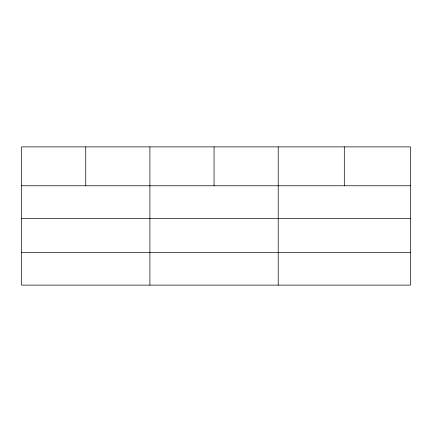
<?xml version="1.0" encoding="UTF-8"?>
<svg xmlns="http://www.w3.org/2000/svg" width="432" height="432" viewBox="0 0 432 432"><rect width="100%" height="100%" fill="white"/><g stroke="black" fill="none" stroke-linecap="round" stroke-linejoin="round"><path stroke-width="0.65" d="M410.4 218.56L410.4 146.88L21.6 146.88L21.6 285.12L410.4 285.12L410.4 218.56L21.6 218.56M21.6 185.776L410.4 185.776M21.6 252.337L410.4 252.337M344.304 146.88L344.304 185.776M278.208 146.88L278.208 285.12M214.056 146.88L214.056 185.776M149.904 146.88L149.904 285.12M85.752 146.88L85.752 185.776"/></g></svg>
